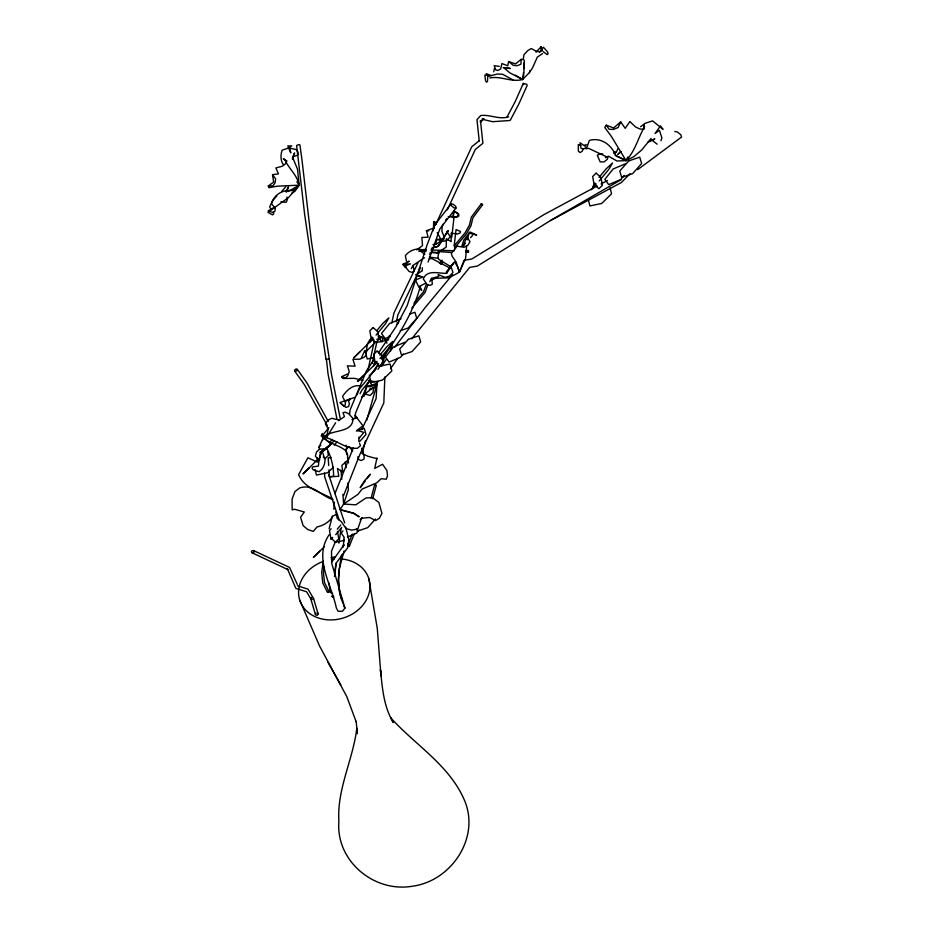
<?xml version="1.0" encoding="UTF-8"?>
<svg xmlns="http://www.w3.org/2000/svg" width="933" height="933" viewBox="0 0 933 933"><rect width="100%" height="100%" fill="white"/><g stroke="black" fill="none" stroke-linecap="round" stroke-linejoin="round"><path stroke-width="1.4" d="M422.311 270.465L422.322 267.736M433.647 228.585L435.116 223.104L435.046 221.786L433.658 221.622L433.495 228.188L426.416 230.684L428.13 237.204L421.844 237.472L422.532 245.612L416.538 249.892M489.895 77.964C500.823 75.678 511.342 82.582 522.632 79.503C524.929 73.369 523.238 66.931 524.428 60.762L523.623 59.654L521.104 59.362L520.964 64.179L517.349 65.683L513.302 65.368L508.59 61.531L507.82 65.765L501.896 63.549L500.729 68.809L498.164 70.407L495.808 69.998L494.175 65.637L499.295 66.395M384.874 376.909L383.813 402.893L359.87 454.453L343.624 495.47M391.953 344.522L391.813 347.554L389.049 347.869M406.636 263.514L405.423 267.689L402.811 264.401L409.272 261.17L406.951 262.406M377.072 381.784L376.116 398.648L361.736 429.705M366.249 351.753L367.392 343.962L369.725 339.962L373.958 339.577M451.794 237.204L453.939 217.972M333.839 509.255L334.352 502.071M292.461 159.31L292.647 156.942L294.618 152.954L293.79 154.866M466.593 246.277L465.649 258.126L459.421 272.179L448.96 277.847L435.338 278.291L431.932 279.958M349.653 414.299L350.015 410.112L366.319 371.124L374.378 359.053M355.1 418.287L355.531 413.121L369.363 380.034M358.75 441.251L359.112 437.017M465.59 250.604L468.389 250.569L468.436 252.237L465.614 252.283M356.698 395.265L359.357 388.944L370.063 376.092M523.448 72.727L522.632 79.503L509.745 72.786L504.065 67.957M523.938 68.657L523.891 63.117M373.597 388.256L373.002 392.466L370.214 395.487L364.138 393.726M334.539 573.282L335.997 563.24M338.924 543.158L341.023 528.813M341.583 554.948C338.527 571.253 336.148 588.408 343.367 604.048M343.647 540.755L344.067 537.909M334.422 576.419L336.475 562.634L347.682 547.764L348.884 539.694L345.711 527.098M344.125 539.531L343.006 547.111L344.067 544.732L331.786 562.016M323.343 561.328L321.675 572.384L322.76 582.985L327.425 592.268L328.836 592.385M324.252 566.972L323.436 572.395L324.474 582.495L329.022 591.569L327.611 591.464M523.32 58.872L523.984 54.697L527.81 50.545L531.262 48.539L536.568 51.42L540.032 51.653L542.539 50.475L541.128 46.65L535.997 52.213M332.545 595.476L333.034 596.793L333.804 596.432M322.293 433.495L321.232 435.874L330.982 444.073L326.107 448.82L319.518 449.111L316.52 452.015L315.377 456.19L319.354 460.505L320.882 452.155L319.436 457.508M374.18 341.91L376.757 342.504L372.174 363.357M493.744 71.818L494.467 68.249M390.309 351.368L392.047 342.947M396.42 321.897L397.878 314.887L420.445 267.783M385.621 352.826L383.043 362.657M388.291 340.044L389.178 335.787M391.848 323.005L393.913 313.068L417.891 262.954M435.571 244.493L436.679 239.443L444.213 238.895L435.571 244.493L432.947 244.539M368.08 369.573L374.25 341.525M382.017 341.968L382.798 338.469L387.428 340.428M322.865 439.805L322.993 434.825L328.859 427.641M362.342 453.275L365.444 440.761M438.918 251.735L437.997 256.575L438.732 259.374L451.304 266.966M467.34 239.804L469.054 233.098L476.646 235.093L469.987 231.944L463.713 240.189L461.788 246.37M329.127 528.673L332.311 516.229M515.343 75.141L522.632 79.503L529.384 72.634L529.944 70.488M367.742 382.647L364.185 396.035L361.561 397.061M371.112 498.035L374.646 484.833L375.288 484.717L376.256 485.452L372.699 498.747M344.09 550.983L339.25 569.06L338.352 580.011L339.682 592.607M433.005 230.883L435.116 223.104M608.059 156.709L607.325 159.31L604.024 161.922L600.152 161.899L597.295 155.263L600.164 153.793L602.753 153.887M366.821 420.037L376.326 386.449M540.464 48.948L541.128 46.65M420.538 285.545C413.506 312.742 398.029 336.393 382.029 359.1M428.072 262.033L439.898 228.83L455.98 208.059L455.689 206.298L453.24 204.222L451.082 203.907L434.65 225.121L427.057 245.017L407.185 305.558L396.14 326.48L378.401 353.024M447.257 232.352C451.805 223.803 438.347 248.19 437.775 246.417L431.443 248.33M340.067 509.663L353.689 513.162L359.158 516.8L353.712 513.43L340.067 509.663L343.624 504.042L348.417 489.545L347.799 483.166M463.503 245.741L466.652 236.655L470.022 241.577L467.923 245.204L464.109 247.268L456.995 246.219L451.315 253.426L452.132 256.272L456.004 261.73L459.421 272.179L463.806 260.995M660.902 140.708L661.882 138.002L659.433 130.27L655.071 133.512L660.447 125.862L663.036 129.395L652.599 120.87L644.936 123.389L640.621 126.725M426.358 284.285L423.524 291.749L414.007 303.12M427.885 284.938L424.993 292.565L411.826 308.053M319.564 457.578L321.512 452.517L330.982 444.073L322.421 451.829M382.413 358.26L383.288 356.009M286.361 192.268L288.484 186.88L286.291 191.242M334.982 493.452L353.374 447.7M352.347 534.073L347.857 545.292L349.315 545.478L347.671 544.009M354.412 533.583L349.269 546.423L347.811 546.237M335.32 541.991L331.495 551.181L331.681 563.24L344.965 608.094L342.376 611.29L338.073 611.243L336.346 608.001C331.553 584.396 313.15 557.701 329.221 534.667M583.253 148.755L582.145 151.309L580.116 152.557L578.367 151.181L578.297 144.58L580.967 145.408M468.436 252.237L468.389 250.569M447.28 209.913L475.329 149.42L482.897 143.32L480.472 120.567L480.483 122.363L483.865 118.573L481.964 119.214L492.624 121.698L510.153 120.485L519.005 103.703L527.145 85.486L526.795 84.308L523.296 83.434L515.226 101.522L506.794 117.476M318.911 447.385L323.459 437.25C331.472 428.982 353.222 433.647 352.954 418.369L348.417 413.541L345.292 412.234L343.006 412.619L344.429 416.619L338.539 420.725L338.609 419.955L331.798 418.287L327.833 420.223L325.384 423.85L328.159 428.947L326.608 437.297L323.949 436.212L322.993 434.825M443.327 223.908L442.137 226.532L441.927 231.372L444.341 237.297M608.503 156.184L616.981 161.012L626.043 160.604C635.326 150.983 637.985 137.909 644.505 126.83L643.933 124.847L644.038 129.267L640.12 129.069L635.595 127.005L629.903 121.523L625.192 128.346L620.725 121.908L618.147 127.506L613.401 129.43L609.144 129.29L606.228 125.185L604.782 127.471L611.383 136.44L626.043 160.604L633.74 156.744L641.846 149.863L651.082 138.446M435.653 224.655L471.771 146.738L479.457 140.545M361.456 357.759L364.628 350.948L366.774 351.309M297.347 369.41L296.636 370.926L294.921 371.357L294.571 370.109L296.076 368.908L297.347 369.41L306.84 382.752L328.311 421.506M613.821 153.432L616.212 152.219L618.019 148.534M585.271 146.341L579.988 142.761L581.037 148.324L583.731 148.918L587.044 146.994L589.411 140.393C601.458 136.999 611.535 145.116 616.095 155.916L626.043 160.604L627.886 156.942M429.775 281.719L431.501 278.349L438.755 276.436L438.148 274.489L445.099 277.416L449.683 276.005L452.971 272.459L450.954 266.337L454.651 261.881L457.905 267.374L459.421 272.179M359.998 393.726L361.817 390.251L369.83 380.629M411.313 268.564L412.992 265.473L424.503 257.695M326.608 437.297L335.612 422.812M372.045 337.081L370.016 340.592L373.048 337.839M375.288 361.771L373.935 364.115L376.967 361.351M594.986 183.066L592.875 186.717L596.035 183.848M349.339 400.444L350.446 398.624L344.837 401.68M447.595 231.314L437.775 246.417L433.845 247.455M370.961 375.019L378.565 363.415M377.982 369.375L383.323 361.223L382.46 359.788M529.384 72.634L532.498 67.922L537.361 57.088L542.644 53.508M373.188 372.337L377.212 366.319M450.954 266.337L446.301 273.229L452.785 264.331M381.702 366.063L386.565 359.007M394.682 347.239L425.273 307.447L452.505 274.652M390.484 368.768L397.715 358.295M445.554 220.316L446.872 218.509M454.511 248.003L466.442 233.786L470.978 225.739L472.891 217.821L482.583 204.793L482.081 204.245L481.288 203.767L471.34 217.132L469.404 225.191L465.089 232.818L454.079 245.95M365.269 480.938L360.208 487.656L364.756 480.425L370.343 474.221L366.961 478.699M539.472 52.4L543.426 47.256L547.438 51.723L548.114 53.811L547.17 54.592L543.228 51.665M463.048 246.254L465.415 243.198M297.429 585.784L308.053 589.189L313.523 598.415L318.188 614.159L317.325 615.22L315.89 615.209L315.319 614.124L310.689 598.52L311.54 597.423M312.672 599.511L313.523 598.415M411.745 338.761L469.707 267.386L477.358 266.068L550.4 220.573L621.04 179.719M403.278 353.945L400.63 357.257L389.061 362.074L385.446 356.989L393.388 347.076L404.957 342.248M334.341 445.134L337 441.834M346.003 449.811L348.65 446.499M624.037 175.427L620.725 179.568L608.654 184.606L604.876 179.288L613.179 168.943L625.25 163.905M342.947 530.865L341.175 533.07L344.067 537.14M359.007 530.026L356.359 533.326L347.368 537.081M446.382 271.911L453.543 263.001M315.319 614.124L316.182 613.063M359.1 438.288L363.905 432.376L356.931 430.37L363.007 425.833L354.995 415.383L356.873 417.541L351.986 419.71M376.815 330.609L382.81 323.389L388.851 317.885L385.481 323.728L376.069 335.087M379.871 355.17L386.729 346.913L392.77 341.408L389.411 347.251L379.988 358.599M329.524 442.557L332.09 439.466M331.355 443.933L333.921 440.843M599.068 177.387L606.217 168.78L612.526 163.03L609.016 169.13L599.184 180.979M337.314 529.174L340.743 525.046M335.717 534.679L341.711 527.46M439.396 263.456L442.149 260.167M440.749 264.412L442.58 262.22M470.559 237.647L472.576 235.396M396.747 324.439L398.671 322.293M359.31 441.962L366.051 434.44L364.22 428.34L356.359 431.023M360.255 519.739L362.179 517.582M375.451 519.028L367.754 527.635L357.269 531.204L356.534 528.766M281.964 191.032L285.731 186.857M425.961 250.895L419.057 251.047L421.623 249.752L426.089 249.414M630.032 173.736L621.308 182.553L550.4 220.573M366.074 355.286L364.115 357.246L359.788 359.193L352.896 359.275L355.088 366.191L347.391 365.841L349.269 371.427L347.822 375.637L345.467 378.04L341.606 376.687L347.403 374.063M360.091 351.601L353.712 357.852L373.025 338.947L369.456 342.458M364.01 375.124L357.631 381.375L376.944 362.459L373.375 365.981M309.383 467.678L303.003 473.929L318.748 458.535M319.739 551.193L313.371 557.456L324.078 546.971M620.632 151.682L617.844 154.412L620.877 151.682M591.16 189.737L596 185.002M374.868 342.854L365.398 352.103L367.205 358.983L374.25 357.502M375.952 369.153L369.316 375.626L371.124 382.507L382.402 380.139L391.872 370.891L390.064 364.01L378.798 366.377M320.765 445.263L319.109 446.884L319.553 449.368M333.454 467.141L327.763 472.693L316.497 475.06L315.051 469.556M331.133 528.778L329.466 530.399L330.795 537.875L335.437 542.108L338.761 538.854L337.443 531.378M382.227 362.261L383.323 361.223M336.895 418.87L328.043 373.993L326.433 359.182L329.302 359.042L331.32 373.468L340.183 418.334M330.679 539.262L332.696 537.431M321.512 452.517L329.792 445.251M620.725 121.908L613.611 127.938L606.228 125.185M292.834 157.84L297.534 169.293L299.155 185.166L288.495 197.598L267.958 212.339L272.459 214.882L273.719 213.972L273.287 211.826M521.104 59.362L515.529 63.899L508.59 61.531M276.809 195.907L272.413 200.968L269.625 207.079L271.083 208.98M328.509 446.009L319.891 452.435L326.107 448.82M637.636 169.678L681.591 137.023L680.822 134.76L677.428 131.985L674.792 131.46M365.923 393.073L377.27 384.688M296.904 181.69L299.155 185.166L277.008 186.203L268.914 187.731L268.284 185.982L273.661 182.087L272.518 174.681L278.431 173.888L275.876 167.928L282.291 166.249L285.463 163.8L286.909 160.942L283.27 158.948L284.565 159.17C288.495 168.465 297.195 174.786 299.155 185.166L294.898 191.323L291.691 193.236M342.901 494.338L343.624 504.042L358.015 494.338L362.016 489.125L376.827 482.827L381.131 478.711L386.285 479.2L387.522 475.818L386.903 470.524L382.565 464.261L374.728 468.413L376.955 458.033L377.095 458.709L367.847 456.249L362.039 453.438M419.862 276.495L415.99 274.862L422.416 270.675M425.331 283.387L419.885 286.128L421.716 290.513L418.742 286.921L415.453 280.098L422.871 276.914L415.99 274.862M441.356 250.207L446.231 247.152L446.347 238.708L451.117 241.624L451.152 233.157L457.473 233.996L460.132 232.947L460.47 231.489L456.062 229.553L454.254 245.076L455.561 248.714M288.39 191.452L299.155 185.166L292.402 190.647C282.839 189.539 274.045 194.297 271.526 203.791L275.27 208.199L274.943 211.173L273.031 212.619L268.156 210.823L273.369 207.837M597.237 185.97L543.927 214.625L471.841 258.989L464.133 260.319M601.039 183.929L607.395 180.512M605.435 157.677L607.826 156.464M651.992 140.183L648.073 142.038L654.849 138.935L651.992 140.183L657.147 144.172M376.897 383.918L370.611 386.822L366.331 386.297M419.057 251.047L426.101 250.837M336.125 514.573L332.929 516.019C329.734 521.874 323.413 525.606 317.01 526.958L313.336 531.378L307.797 529.582L303.12 525.606L300.566 517.232L304.321 511.984L294.431 509.231L292.146 509.885L292.111 499.038L294.933 491.633L299.411 488.076C312.672 483.072 321.488 496.484 333.104 499.633M401.038 318.724L389.469 323.553L381.527 333.466L385.142 338.562L390.286 336.416M355.508 397.143L339.939 402.543L343.647 406.053L345.163 405.19L345.455 402.24L342.493 396.49C346.505 390.472 352.721 384.303 360.604 385.9M292.647 156.942L297.814 155.041L297.977 152.032L295.959 149.478L289.685 148.137L290.804 152.895L288.215 147.157M409.692 314.048L414.928 312.263L416.759 318.363L408.106 328.031L400.234 330.714M349.525 446.79L346.901 447.688L346.178 445.251M376.547 387.288L369.41 389.131M366.529 386.682L376.815 383.405M376.792 339.32L382.798 337.245L379.451 336.102L380.816 341.571M378.145 336.871L379.264 336.626L378.518 335.635M376.279 342.563L386.145 340.487L386.868 343.239M328.393 458.045L331.203 457.45M334.527 542.458L344.394 540.382M331.087 557.701L335.309 556.803M376.256 485.452L374.646 484.833M585.877 148.767L588.571 148.324L606.403 156.721M446.907 273.346C439.151 273.719 427.069 269.112 423.279 278.967L427.139 284.53L430.101 285.451L432.411 284.087L431.501 278.349M402.811 264.401L410.567 263.887L404.782 266.033L409.039 271.456L412.048 272.343L414.264 271.013L412.992 265.473M429.343 258.744L431.886 258.581L450.452 268.319M584.921 144.93L587.347 144.813M508.613 116.847C498.992 119.96 489.848 114.199 480.682 115.552L476.973 119.692L479.235 141.046M287.702 146.003L291.714 145.863L288.215 148.172L282.139 150.166C280.495 154.925 280.308 160.558 283.445 164.756M268.284 185.982L272.891 185.865L274.99 183.031L275.678 178.938L272.518 174.681M430.894 249.986L454.383 250.767M451.537 252.47L437.95 251.56M297.277 584.408L289.568 567.427L253.718 550.645L252.272 550.598L251.409 551.648L251.992 552.744L287.842 569.573L287.271 568.5L295.831 588.35L306.595 591.79L311.26 599.557L310.689 598.52M251.992 552.744L253.426 552.791L254.301 551.741L253.718 550.645M343.624 504.042L355.8 504.823L366.016 497.942L372.535 497.662L378.903 502.502L381.935 513.418L379.311 518.293L375.614 520.567L369.631 517.465L361.514 518.258L357.805 528.953L351.776 530.131L346.05 528.614L341.221 521.582L337.256 518.48L335.857 512.019M426.416 230.684L428.772 230.871M430.148 252.411L438.72 253.158M448.178 216.701L454.826 217.342L457.555 216.176L458.301 214.019L453.916 210.858L453.146 217.809L453.73 210.87L458.628 213.902L458.849 215.978L456.75 217.424L450.721 216.234M280.903 201.785L286.174 202.298L287.469 199.394L286.956 197.026M368.383 380.897L377.935 381.889M613.529 151.939L616.212 152.219M503.155 67.608L510.363 68.482L506.467 68.004M433.005 252.05L438.708 252.82M429.437 257.088L437.635 258.254M455.98 208.059L453.823 207.744L451.374 205.668L451.082 203.907M362.925 380.337L354.143 378.308L342.796 378.506L341.606 376.687M436.679 239.443L443.723 241.25L447.723 239.816L450.114 236.725L447.175 231.804M482.583 204.793L481.288 203.767M423.395 250.336C417.004 247.257 409.564 250.359 405.354 255.607L406.426 260.995M332.253 498.654C320.486 492.006 304.03 488.286 298.642 474.582L307.89 457.8L317.535 462.138L317.173 458.01M614.894 155.006L626.043 160.604M512.87 79.865L502.49 74.22L497.324 74.057L487.714 76.389L487.504 81.521L486.501 82.162L485.522 80.705L484.857 75.048L491.469 75.643L486.245 73.672L487.329 75.631M331.413 596.222L333.641 597.598M332.486 593.703L330.235 592.257L329.034 582.997M419.873 250.685L424.853 254.289M341.198 403.662L345.98 407.429L348.534 406.508L349.443 403.814L348.545 401.307M323.215 456.89L325.069 458.581L328.404 455.339L327.74 451.595M433.658 221.622L435.921 224.456M429.413 253.893L429.938 254.592M349.537 446.942L352.627 451.059M364.628 350.948L366.249 353.187M294.921 371.357L304.333 384.594L327.355 425.658M299.691 600.001L319.541 645.963L346.749 696.508L356.278 722.095M369.841 381.737L371.089 383.906M327.996 662.337L340.755 684.95M437.227 232.55L440.539 238.72M343.822 605.937L344.965 608.094M317.617 613.074L318.188 614.159M359.613 443.502L360.465 445.752L357.479 448.248C345.408 449.519 335.355 438.732 323.459 437.25C329.501 444.213 339.204 444.959 346.038 450.942L347.496 454.429L347.846 460.261L341.875 465.357L342.784 471.993L337.466 468.494L338.831 476.273L329.85 476.821L333.617 476.192C333.582 466.138 331.215 457.007 326.655 448.038M322.678 452.715L325.034 459.712C324.952 464.366 323.156 469.077 319.121 471.678L313.418 469.999L312.042 468.214L312.928 466.827L318.398 466.115L319.074 458.849L319.354 460.505M328.754 474.745L344.662 522.9M339.285 520.252L324.777 477.148L324.497 473.043M523.296 83.434L523.646 84.611M361.736 448.248L364.115 456.272L364.103 458.978L361.339 460.564L358.587 459.444L357.794 456.738M340.067 593.913L341.606 599.114M610.019 187.813L611.582 193.796L601.703 203.452L589.936 205.925L588.361 199.942M345.77 449.111L346.901 454.639M347.473 457.403L348.604 462.943M345.035 462.092L346.166 467.62M368.838 578.752L377.259 628.236L381.002 675.842L380.419 669.649C382.355 687.656 383.58 706.817 393.399 722.574L390.717 717.792C415.768 745.654 450.464 765.666 465.147 801.937C479.644 839.035 450.651 881.3 412.258 886.245C373.981 892.788 335.682 860.902 338.889 821.39C336.801 789.12 353.059 759.684 356.826 728.207L357.327 733.653L356.196 721.396M329.302 359.042L311.33 240.632L302.059 160.488L299.913 144.918L299.05 144.545L296.636 145.455L304.636 214.345L326.025 359.567M341.035 470.255L341.758 479.189M466.652 236.655L466.827 238.906M328.206 458.266L328.696 465.52M328.999 469.87L329.489 477.125M341.128 558.937A36.177 30.019 -16.5 0 1 364.745 602.59A36.177 30.019 -16.5 0 1 306.211 610.625A36.177 30.019 -16.5 0 1 323.308 561.386M331.46 559.31A36.177 30.019 -16.5 0 1 334.201 558.972M408.362 339.355L399.709 349.035L401.528 355.135L412.024 351.554L420.678 341.886L418.847 335.787L408.362 339.355M628.795 160.896L619.757 170.996L621.67 177.352L632.609 173.62L641.647 163.532L639.735 157.164L628.795 160.896M373.142 327.565L369.818 330.807L371.136 338.282L375.789 342.504L379.113 339.262L377.783 331.786L373.142 327.565M377.06 351.076L373.736 354.33L375.054 361.806L379.708 366.028L383.031 362.785L381.714 355.31L377.06 351.076M596.129 173.13L592.665 176.512L594.041 184.314L598.893 188.723L602.356 185.34L600.98 177.538L596.129 173.13"/></g></svg>
